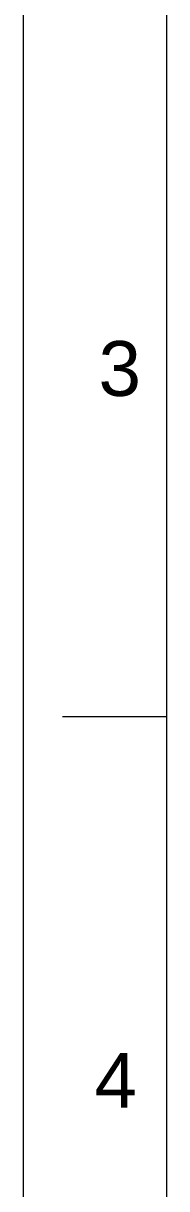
# Model space of a CAD drawing. Header units: millimetres. Extents: x 13295 to 13889, y -332 to 508.
# Drawn here: x 13295.3 to 13315.3, y 122.2 to 284.1 of the extents above; entities that cross this region are included whole.
import ezdxf

# ---------------------------------------------------------------- set-up
doc = ezdxf.new("R2010")
doc.units = ezdxf.units.MM
doc.layers.add('FORM', color=7, linetype='Continuous', lineweight=13)
doc.styles.get("Standard").update_dxf_attribs({"font": 'arial.ttf'})

msp = doc.modelspace()

# ---------------------------------------------------------------- linework, layer by layer
at = {"layer": 'FORM', "color": 7, "linetype": 'Continuous'}
for p, q in [((13295.26, 507.74), (13295.26, -332.26)), ((13315.26, 187.74), (13300.72, 187.74))]:
    msp.add_line(p, q, dxfattribs=at)
at = {"layer": 'FORM', "linetype": 'Continuous'}
msp.add_line((13315.26, -312.26), (13315.26, 487.74), dxfattribs=at)

# ---------------------------------------------------------------- texts
at = {"layer": 'FORM', "char_height": 7.62, "attachment_point": 5}
for s, insert in [('3', (13308.71, 236.06)), ('4', (13308.14, 137.25))]:
    msp.add_mtext_dynamic_manual_height_columns(s, width=50, gutter_width=12.5, heights=[0], dxfattribs=dict(at, insert=insert))

doc.saveas('drawing.dxf')
